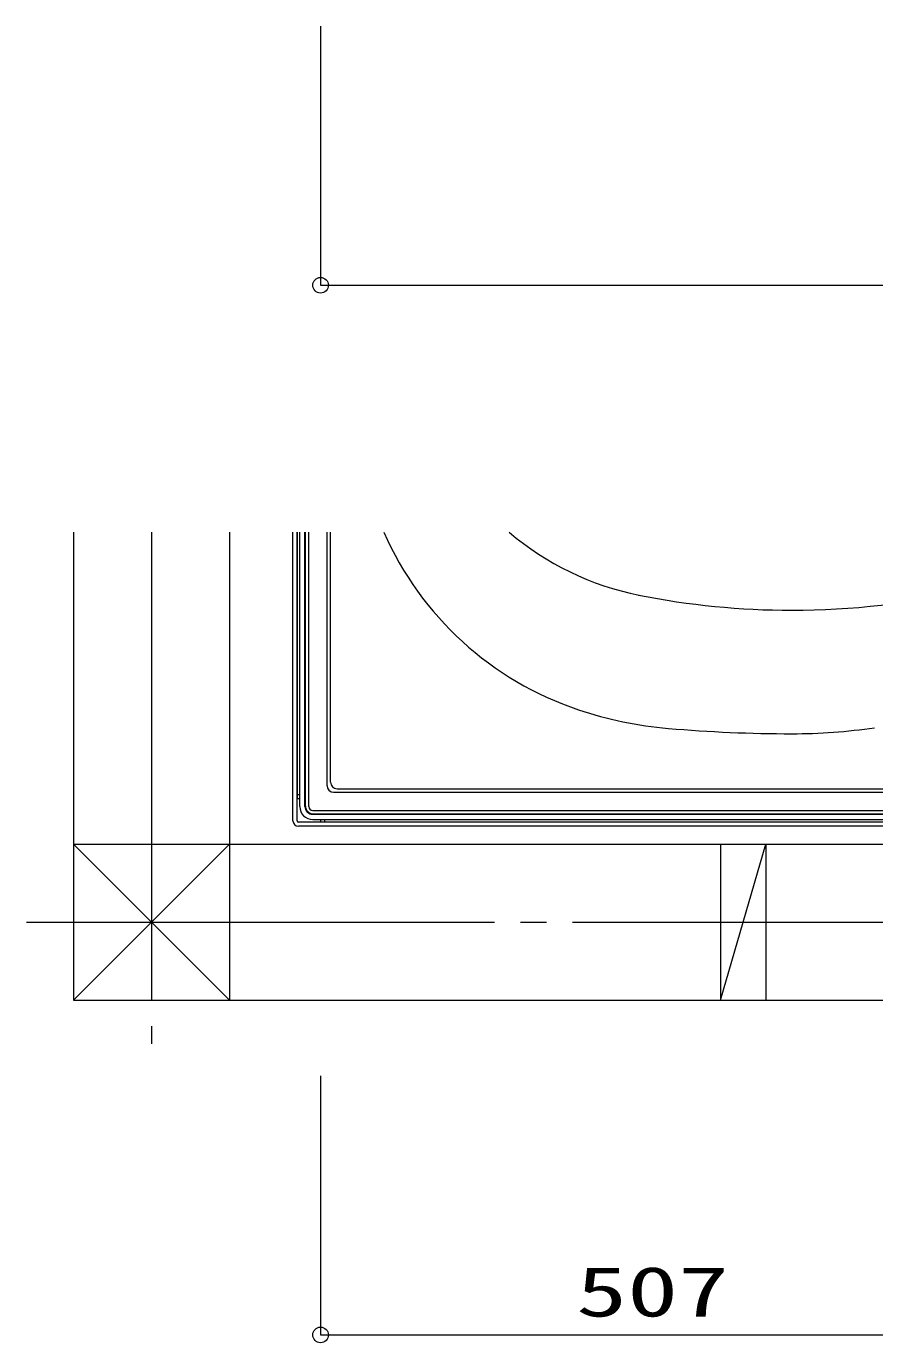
# Model space of a CAD drawing. Units: millimetres on the paper. Extents: x -305 to 305, y -152 to 152.
# Drawn here: x -214.5 to -181.9, y -75.1 to -24.4 of the extents above; entities that cross this region are included whole.
import ezdxf
from ezdxf.enums import TextEntityAlignment as Align

# ---------------------------------------------------------------- set-up
doc = ezdxf.new("R2010")
doc.units = ezdxf.units.MM
doc.linetypes.add('LONG_CHAIN', pattern=[21, 18, -1, 1, -1])
doc.layers.add('0-0_0', color=7, linetype='Continuous', lineweight=9)
doc.layers.add('0-1_VIEW0001', color=7, linetype='Continuous', lineweight=9)
doc.styles.add('ＭＳ ゴシック', font='')
doc.styles.get('ＭＳ ゴシック').set_extended_font_data('MS Gothic')

# ---------------------------------------------------------------- blocks, each defined once
blk = doc.blocks.new('_ORIGIN')
at = {"layer": '0-0_0'}
blk.add_line((0, 0), (-1, 0), dxfattribs=at)
blk.add_circle((0, 0), 0.5, dxfattribs=at)

msp = doc.modelspace()

# ---------------------------------------------------------------- linework, layer by layer
at = {"layer": '0-0_0'}
for p, q in [((-203.184, -24.448), (-203.184, -34.407)), ((-202.584, -34.407), (-140.584, -34.407)), ((-203.184, -64.825), (-203.184, -74.784)), ((-202.584, -74.784), (-178.409, -74.784))]:
    msp.add_line(p, q, dxfattribs=at)
at = {"layer": '0-1_VIEW0001'}
for p, q in [((-212.684, -43.908), (-212.684, -61.908)), ((-206.684, -43.908), (-206.684, -61.908)), ((-204.244, -55.009), (-204.244, -43.908)), ((-204.084, -55.009), (-204.084, -43.908)), ((-204.084, -43.908), (-204.084, -54.159)), ((-203.984, -54.459), (-203.984, -43.908)), ((-203.784, -54.459), (-203.784, -43.908)), ((-203.766, -54.441), (-203.766, -43.908)), ((-203.634, -54.459), (-203.634, -43.908)), ((-202.934, -53.659), (-202.934, -43.908)), ((-202.8, -53.526), (-202.8, -43.908)), ((-203.984, -54.009), (-204.084, -54.009)), ((-203.984, -54.159), (-204.084, -54.159)), ((-202.684, -53.909), (-163.352, -53.909)), ((-202.55, -53.776), (-163.521, -53.776)), ((-203.484, -54.609), (-167.932, -54.609)), ((-175.234, -55.059), (-204.034, -55.059)), ((-203.484, -54.759), (-165.609, -54.759)), ((-203.484, -54.959), (-165.709, -54.959)), ((-203.466, -54.741), (-165.627, -54.741)), ((-203.184, -54.959), (-203.184, -55.059)), ((-175.234, -55.059), (-203.184, -55.059)), ((-203.034, -54.959), (-203.034, -55.059)), ((-175.234, -55.219), (-204.034, -55.219)), ((-206.684, -55.906), (-212.686, -61.908)), ((-212.686, -55.908), (-206.684, -61.909)), ((-212.686, -55.908), (-178.214, -55.908)), ((-187.81, -55.908), (-187.81, -61.908)), ((-187.809, -61.908), (-186.059, -55.908)), ((-186.06, -55.908), (-186.06, -61.908)), ((-212.684, -61.908), (-178.734, -61.908))]:
    msp.add_line(p, q, dxfattribs=at)
at = {"layer": '0-1_VIEW0001', "linetype": 'LONG_CHAIN'}
for p, q in [((-209.684, -43.908), (-209.684, -63.587)), ((-214.498, -58.908), (-178.134, -58.908))]:
    msp.add_line(p, q, dxfattribs=at)
at = {"layer": '0-1_VIEW0001'}
for centre, radius, start, end in [((-189.306, -38.881), 12.5, 203.7107, 251.5327), ((-188.791, -35.539), 11, 229.5319, 258.7653), ((-185.059, -16.909), 30, 258.672, 270), ((-185.059, -16.909), 30, 270, 283.1501), ((-188.514, -36.51), 15, 251.5327, 265.0456), ((-185.059, 3.341), 55, 265.0456, 270), ((-185.059, -29.659), 22, 270, 278.3203), ((-202.684, -53.659), 0.25, 180, 270), ((-202.55, -53.526), 0.25, 180, 270), ((-203.484, -54.459), 0.5, 180, 270), ((-203.484, -54.459), 0.3, 180, 270), ((-203.466, -54.441), 0.3, 180, 270), ((-203.484, -54.459), 0.15, 180, 270), ((-204.034, -55.009), 0.21, 180, 270), ((-204.034, -55.009), 0.05, 180, 270)]:
    msp.add_arc(centre, radius, start, end, dxfattribs=at)

# ---------------------------------------------------------------- block references
at = {"layer": '0-0_0', "xscale": 0.6, "yscale": 0.6, "rotation": 180}
for p in [(-203.184, -34.407), (-203.184, -74.784)]:
    msp.add_blockref('_ORIGIN', p, dxfattribs=at)

# ---------------------------------------------------------------- texts
at = {"layer": '0-0_0', "style": 'ＭＳ ゴシック', "width": 1.5}
msp.add_text('507', height=1.921, dxfattribs=at).set_placement((-193.353, -74.654), align=Align.BOTTOM_LEFT)

doc.saveas('drawing.dxf')
